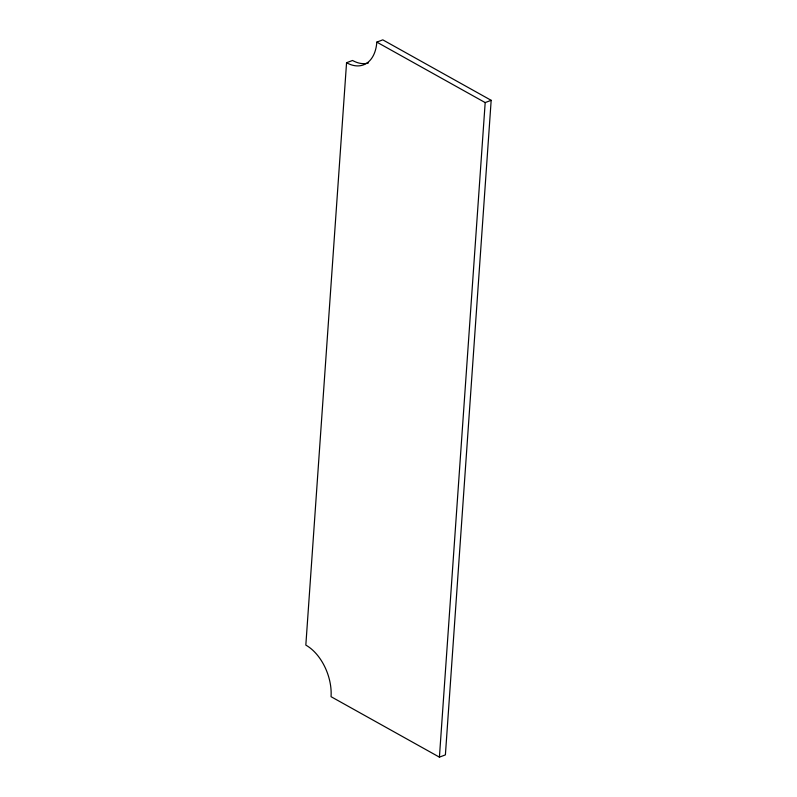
<?xml version="1.0" encoding="UTF-8"?>
<svg xmlns="http://www.w3.org/2000/svg" width="797" height="797" viewBox="0 0 797 797"><rect width="100%" height="100%" fill="white"/><g stroke="black" fill="none" stroke-linecap="round" stroke-linejoin="round"><path stroke-width="1.2" d="M346.556 62.724L305.829 645.112A40.866 25.444 69.3 0 1 331.044 696.678L439.416 757.15L445.393 754.889L491.171 100.322L382.789 39.85L376.812 42.111A40.866 25.444 69.3 0 1 346.556 62.724L352.543 60.472A40.866 25.444 69.3 0 0 368.373 62.983M439.416 757.15L485.184 102.584L376.812 42.111M485.184 102.584L491.171 100.322"/></g></svg>
